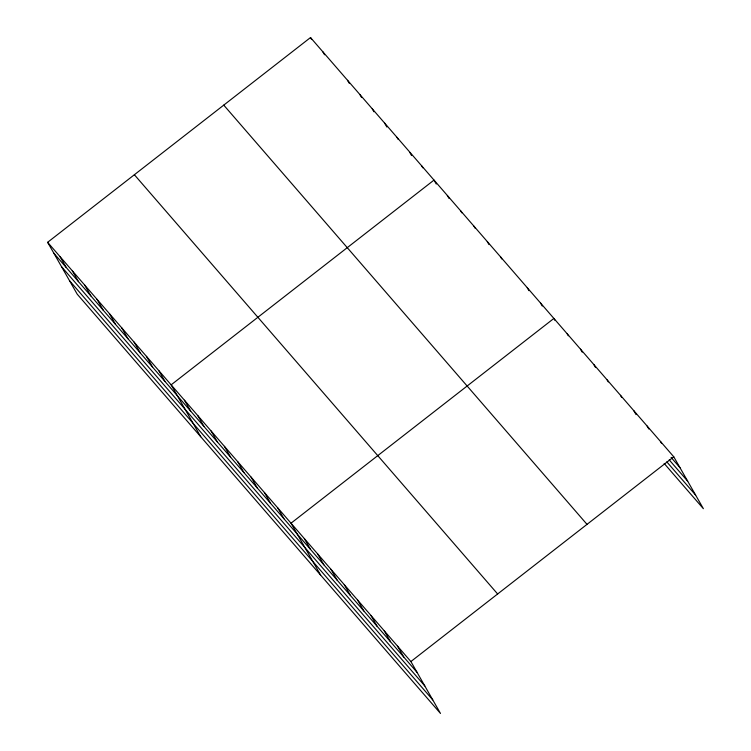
<?xml version="1.0" encoding="UTF-8"?>
<svg xmlns="http://www.w3.org/2000/svg" width="751" height="751" viewBox="0 0 751 751"><rect width="100%" height="100%" fill="white"/><g stroke="black" fill="none" stroke-linecap="round" stroke-linejoin="round"><path stroke-width="1.13" d="M47.623 242.31L410.891 661.547L440.49 713.45L77.231 294.204L47.623 242.31L310.51 37.55L673.769 456.796L703.377 508.69L664.156 463.433M410.891 661.547L673.769 456.796M671.094 457.425L679.974 467.666M669.197 459.856L687.7 481.203M666.794 461.846L695.651 495.153M223.751 105.121L587.019 524.367M134.373 174.739L497.641 593.985M53.828 253.181L417.096 672.427M61.544 266.718L424.813 685.963M69.505 280.667L432.773 699.913M660.458 441.419L661.584 443.4M647.137 426.052L648.826 429.018M633.816 410.675L636.069 414.627M620.495 395.308L621.621 397.279M607.174 379.931L608.301 381.912M593.853 364.564L595.543 367.53M580.532 349.187L582.222 352.153M567.212 333.82L568.338 335.791M555.027 320.424L553.891 318.443L291.012 523.203L320.611 575.097M540.579 303.066L542.269 306.032M527.258 287.699L528.948 290.665M500.617 256.955L501.743 258.935M487.296 241.578L488.985 244.544M473.975 226.211L475.101 228.191M460.654 210.834L461.781 212.815M447.333 195.467L449.032 198.433M436.275 184.051L434.012 180.09L171.134 384.85L200.742 436.753M421.668 165.84L422.794 167.82M409.877 152.575L411.567 155.541M396.96 137.33L398.096 139.31M384.615 123.08L386.868 127.032M372.261 108.82L373.951 111.786M359.907 94.57L361.606 97.536M347.563 80.31L349.253 83.277M322.855 51.8L324.545 54.767M310.51 37.55L311.637 39.531M397.57 646.179L403.775 657.05M384.249 630.802L390.454 641.683M370.928 615.435L377.133 626.306M357.617 600.058L363.813 610.938M344.296 584.691L350.492 595.562M330.975 569.314L337.18 580.194M317.654 553.947L323.859 564.818M304.333 538.57L310.538 549.45M277.692 507.826L283.897 518.706M264.371 492.459L270.576 503.33M251.05 477.082L257.255 487.962M237.738 461.715L243.934 472.586M224.418 446.338L230.613 457.218M211.097 430.971L217.302 441.841M197.776 415.594L203.981 426.474M184.455 400.227L190.66 411.097M158.78 370.6L164.985 381.47M146.436 356.34L152.631 367.22M134.082 342.09L140.287 352.961M121.728 327.83L127.933 338.71M109.383 313.58L115.579 324.451M97.029 299.32L103.234 310.201M84.675 285.07L90.88 295.941M72.331 270.82L78.526 281.691M59.977 256.56L66.182 267.44"/></g></svg>
